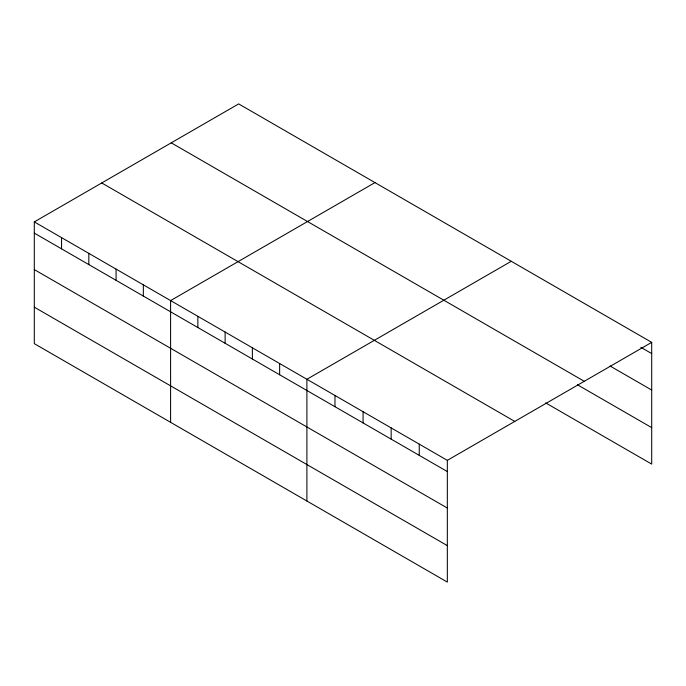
<?xml version="1.0" encoding="UTF-8"?>
<svg xmlns="http://www.w3.org/2000/svg" width="686" height="686" viewBox="0 0 686 686"><rect width="100%" height="100%" fill="white"/><g stroke="black" fill="none" stroke-linecap="round" stroke-linejoin="round"><path stroke-width="1.03" d="M34.3 221.895L447.332 460.349L447.332 582.097L34.3 343.643L34.3 221.895L238.668 103.903L651.7 342.357L651.7 464.105L545.696 402.905M374.968 182.596L170.6 300.588L170.6 422.327M511.267 261.28L306.899 379.272L306.899 501.02M447.332 460.349L651.7 342.357M640.827 347.305L651.7 353.582M610.025 365.99L651.7 390.051M171.226 142.834L584.258 381.296M577.406 384.743L651.7 427.635M101.742 182.956L514.774 421.418M34.3 233.111L447.332 471.574M34.3 269.589L447.332 508.043M34.3 307.165L447.332 545.627M419.24 444.134L419.24 455.358M391.157 427.918L391.157 439.143M363.074 411.703L363.074 422.928M334.982 395.488L334.982 406.712M279.639 363.537L279.639 374.753M252.379 347.802L252.379 359.018M225.119 332.058L225.119 343.283M197.86 316.323L197.86 327.539M143.34 284.844L143.34 296.069M116.08 269.109L116.08 280.325M88.82 253.366L88.82 264.59M61.56 237.63L61.56 248.846"/></g></svg>
